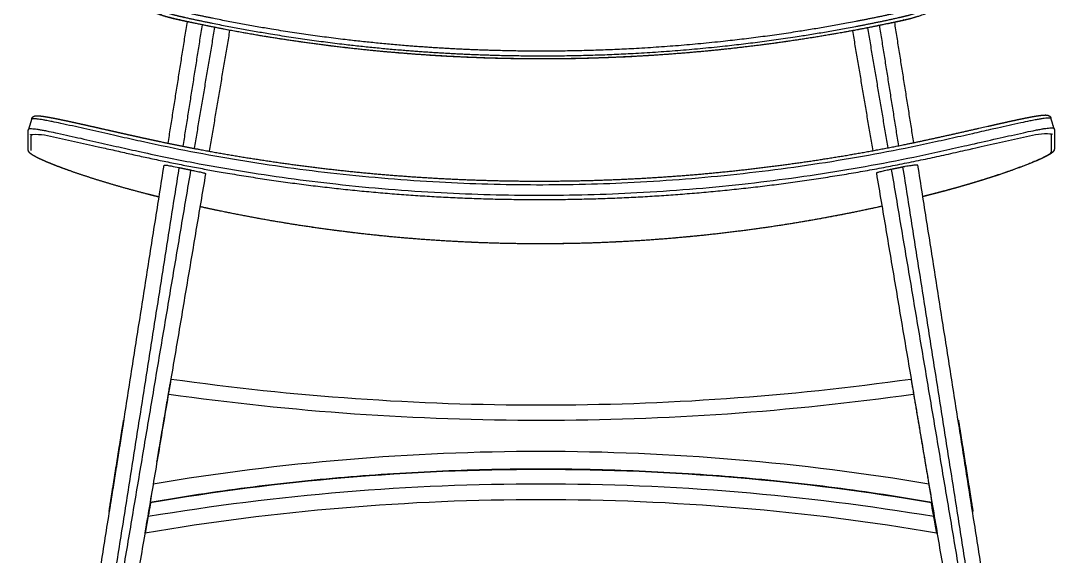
# Model space of a CAD drawing. Header units: millimetres. Extents: x 0 to 2008, y 0 to 2841.
# Drawn here: x 1164 to 1673, y 2010 to 2272 of the extents above; entities that cross this region are included whole.
import ezdxf

# ---------------------------------------------------------------- set-up
doc = ezdxf.new("R2010")
doc.units = ezdxf.units.MM
doc.header["$MEASUREMENT"] = 0
doc.layers.add('3050 Søborg Wood Base', color=7, linetype='Continuous', true_color=0x000000)

msp = doc.modelspace()

# ---------------------------------------------------------------- linework, layer by layer
at = {"layer": '3050 Søborg Wood Base'}
for points, weights, degree, knots in [([(1636.32, 2304.45), (1637.57, 2306.16), (1639.98, 2309.78), (1644.08, 2317.29), (1647.11, 2325.21), (1649, 2333.31), (1649.82, 2339.43), (1650.02, 2345.58), (1649.72, 2349.63), (1649.47, 2351.61), (1649.41, 2352.03), (1649.35, 2352.46), (1649.3, 2352.88), (1642.93, 2399.39), (1636.58, 2445.91), (1630.23, 2492.43), (1630.2, 2492.64), (1630.18, 2492.85), (1630.15, 2493.06), (1630.12, 2493.27), (1630.09, 2493.48), (1630.06, 2493.68), (1629.85, 2495.22), (1629.28, 2498.2), (1627.57, 2504), (1625.06, 2509.38), (1621.72, 2514.36), (1618.84, 2517.8), (1616.1, 2520.44), (1613.77, 2522.36), (1612.55, 2523.26), (1611.92, 2523.71), (1610.31, 2524.85), (1604.21, 2528.71), (1594.78, 2532.58), (1585.32, 2534.54), (1580.61, 2535.07), (1578.61, 2535.22), (1577.94, 2535.26), (1577.71, 2535.27), (1577.55, 2535.28), (1577.22, 2535.3), (1576.56, 2535.33), (1575.11, 2535.4), (1573.83, 2535.47), (1572.87, 2535.51), (1572.48, 2535.53), (1572.08, 2535.55), (1571.68, 2535.57), (1558.01, 2536.22), (1531.75, 2537.34), (1499.2, 2538.35), (1473.97, 2538.91), (1454.93, 2539.21), (1435.76, 2539.38), (1409.76, 2539.45), (1377.92, 2539.21), (1346.14, 2538.55), (1320.63, 2537.8), (1300.59, 2537.1), (1279.82, 2536.24), (1265.96, 2535.6), (1258.85, 2535.26), (1258.5, 2535.24), (1257.83, 2535.21), (1257.16, 2535.17), (1256.84, 2535.15), (1256.46, 2535.12), (1256.09, 2535.09), (1255.71, 2535.06), (1252.64, 2534.79), (1246.5, 2533.79), (1239.04, 2531.34), (1233.53, 2528.72), (1228.35, 2525.72), (1223.85, 2522.31), (1219.59, 2518.14), (1215.82, 2513.73), (1211.78, 2507.42), (1208.37, 2499.3), (1207.04, 2493.51), (1206.61, 2490.55), (1206.54, 2490.13), (1206.49, 2489.7), (1206.43, 2489.28), (1200.42, 2445.23), (1194.41, 2401.18), (1188.38, 2357.13), (1188.32, 2356.7), (1188.26, 2356.28), (1188.21, 2355.86), (1187.93, 2353.75), (1187.6, 2349.47), (1187.74, 2342.94), (1188.52, 2336.4), (1189.92, 2329.91), (1191.91, 2323.49), (1194.51, 2317.12), (1197.18, 2311.94), (1199.57, 2307.95), (1203.28, 2302.32), (1209.75, 2294.53), (1219.96, 2285.97), (1231.3, 2279.59), (1239.35, 2276.9), (1243.36, 2275.99), (1243.75, 2275.9), (1244.14, 2275.81), (1244.52, 2275.72), (1258.28, 2272.64), (1286.34, 2267.19), (1322.01, 2262.28), (1350.75, 2259.5), (1373.31, 2257.93), (1395.69, 2256.99), (1425.55, 2256.57), (1462.22, 2257.5), (1505.65, 2260.93), (1541.9, 2265.77), (1570.08, 2270.71), (1584.3, 2273.63), (1591.19, 2275.14), (1591.91, 2275.3), (1592.62, 2275.46), (1593.33, 2275.61), (1593.63, 2275.68), (1593.94, 2275.75), (1594.24, 2275.82), (1594.8, 2275.95), (1599.13, 2277.03), (1609.23, 2280.65), (1623.4, 2289.57), (1632.43, 2299.11), (1636.32, 2304.45)], [1, 1, 1, 1, 1, 1, 1, 1, 1, 1, 0.99999528514, 0.99999528514, 1, 0.999999985084, 0.999999985084, 1, 1, 1, 1, 0.999999429839, 0.999999429839, 1, 1, 1, 1, 1, 1, 1, 1, 1, 1, 1, 1, 1, 1, 1, 1, 1, 1, 1, 1, 1, 1, 1, 1, 1, 1, 1, 1, 1, 1, 1, 1, 1, 1, 1, 1, 1, 1, 1, 1, 1, 1, 1, 1, 1, 1, 0.999975858149, 0.999975858149, 1, 1, 1, 1, 1, 1, 1, 1, 1, 1, 1, 1, 1, 0.999993189147, 0.999993189147, 1, 0.999999986085, 0.999999986085, 1, 0.999998264763, 0.999998264763, 1, 1, 1, 1, 1, 1, 1, 1, 1, 1, 1, 1, 1, 1, 1, 1, 0.999999333989, 0.999999333989, 1, 1, 1, 1, 1, 1, 1, 1, 1, 1, 1, 1, 1, 1, 0.999999046682, 0.999999046682, 1, 0.999991784579, 0.999991784579, 1, 1, 1, 1, 1, 1, 1], 3, [0, 0, 0, 0, 6.36721, 13.030448, 25.639439, 31.702208, 37.954899, 44.143466, 50.129826, 50.129826, 50.129826, 51.405008, 51.405008, 51.405008, 192.250266, 192.250266, 192.250266, 192.92458, 192.92458, 192.92458, 193.55625, 193.55625, 193.55625, 198.197555, 202.655476, 211.677362, 215.910974, 220.614926, 225.122321, 227.328586, 229.660577, 229.660577, 229.660577, 236.613258, 255.053434, 264.972154, 269.438282, 270.914623, 271.672346, 271.672346, 271.672346, 272.218246, 272.764147, 273.855947, 277.009034, 277.009034, 277.009034, 278.323794, 278.323794, 278.323794, 319.38539, 357.161054, 376.030886, 395.075346, 414.293897, 433.558774, 473.059754, 509.803936, 528.925151, 549.635443, 569.942666, 591.286018, 591.286018, 591.286018, 592.454879, 593.520579, 593.520579, 593.520579, 594.649671, 594.649671, 594.649671, 603.892939, 613.273306, 618.118153, 622.188852, 631.214621, 634.988198, 640.037904, 648.62723, 657.371166, 666.368125, 666.368125, 666.368125, 667.644741, 667.644741, 667.644741, 801.026582, 801.026582, 801.026582, 802.307403, 802.307403, 802.307403, 808.699194, 815.167461, 821.868593, 828.433644, 835.069448, 842.021587, 849.046126, 852.527638, 855.969265, 869.278249, 882.777793, 895.791988, 908.132013, 908.132013, 908.132013, 909.32368, 909.32368, 909.32368, 951.607882, 995.034557, 1017.317768, 1038.21203, 1062.875196, 1084.517849, 1127.806017, 1172.865413, 1215.154141, 1237.506477, 1258.683599, 1258.683599, 1258.683599, 1260.875421, 1260.875421, 1260.875421, 1261.80386, 1261.80386, 1261.80386, 1263.709472, 1276.43199, 1296.704064, 1316.926945, 1316.926945, 1316.926945, 1316.926945]), ([(1230.25, 2529.37), (1228.32, 2528.42), (1224.51, 2526.27), (1219.28, 2522.43), (1214.64, 2518.07), (1210.66, 2513.28), (1207.26, 2508.02), (1204.49, 2502.27), (1202.4, 2496.1), (1201.51, 2491.84), (1201.19, 2489.68), (1201.13, 2489.25), (1201.07, 2488.82), (1201.01, 2488.39), (1194.92, 2444.37), (1188.81, 2400.35), (1182.7, 2356.32), (1182.64, 2355.9), (1182.59, 2355.47), (1182.53, 2355.05), (1182.24, 2352.91), (1181.89, 2348.48), (1182.02, 2341.88), (1182.82, 2335.11), (1184.26, 2328.36), (1186.38, 2321.6), (1188.66, 2316.09), (1190.8, 2311.75), (1192.63, 2308.42), (1194.49, 2305.38), (1196.32, 2302.66), (1197.75, 2300.69), (1199.2, 2298.8), (1201.55, 2295.91), (1206.9, 2290.13), (1215.66, 2282.89), (1227.42, 2276.31), (1235.81, 2273.51), (1240.11, 2272.54), (1240.5, 2272.45), (1240.9, 2272.37), (1241.29, 2272.28), (1248.84, 2270.6), (1263.5, 2267.57), (1292.3, 2262.49), (1328.61, 2257.58), (1372.92, 2253.97), (1432.58, 2252.32), (1484.53, 2254.96), (1528.69, 2260.15), (1558.07, 2264.43), (1580, 2268.55), (1594.39, 2271.69), (1595.11, 2271.85), (1595.84, 2272.01), (1596.57, 2272.17), (1596.88, 2272.24), (1597.19, 2272.31), (1597.5, 2272.38), (1598.09, 2272.52), (1602.56, 2273.62), (1613.06, 2277.34), (1627.82, 2286.49), (1637.27, 2296.34), (1641.36, 2301.87)], [1, 1, 1, 1, 1, 1, 1, 1, 1, 1, 1, 0.999992131881, 0.999992131881, 1, 0.99999998846, 0.99999998846, 1, 0.999997793325, 0.999997793325, 1, 1, 1, 1, 1, 1, 1, 1, 1, 1, 1, 1, 1, 1, 1, 1, 1, 1, 1, 1, 0.999999127499, 0.999999127499, 1, 1, 1, 1, 1, 1, 1, 1, 1, 1, 1, 1, 0.999998944176, 0.999998944176, 1, 0.999992474493, 0.999992474493, 1, 1, 1, 1, 1, 1, 1], 3, [969.31707, 969.31707, 969.31707, 969.31707, 975.779849, 982.399851, 988.748416, 994.848671, 1001.038136, 1007.51353, 1013.968535, 1020.534824, 1020.534824, 1020.534824, 1021.831309, 1021.831309, 1021.831309, 1155.1635, 1155.1635, 1155.1635, 1156.455424, 1156.455424, 1156.455424, 1162.90604, 1169.772727, 1176.234933, 1183.348469, 1190.443742, 1197.483337, 1201.217469, 1204.937259, 1208.8928, 1211.908502, 1214.771414, 1216.197622, 1219.036657, 1225.947634, 1239.807211, 1253.000529, 1266.211322, 1266.211322, 1266.211322, 1267.427563, 1267.427563, 1267.427563, 1290.609488, 1312.339005, 1355.161243, 1400.478661, 1445.6558, 1534.162533, 1556.315494, 1579.040733, 1623.220341, 1623.220341, 1623.220341, 1625.451666, 1625.451666, 1625.451666, 1626.412164, 1626.412164, 1626.412164, 1628.324774, 1641.10822, 1661.643651, 1682.0973, 1682.0973, 1682.0973, 1682.0973]), ([(1638.62, 2302.89), (1634.61, 2297.39), (1625.32, 2287.59), (1610.74, 2278.44), (1600.34, 2274.71), (1595.89, 2273.61), (1595.3, 2273.48), (1595, 2273.4), (1594.69, 2273.33), (1594.38, 2273.27), (1593.66, 2273.11), (1592.94, 2272.95), (1592.23, 2272.79), (1585.29, 2271.27), (1571, 2268.34), (1542.65, 2263.38), (1506.18, 2258.52), (1462.49, 2255.07), (1425.6, 2254.14), (1395.55, 2254.56), (1373.03, 2255.51), (1350.33, 2257.09), (1321.42, 2259.87), (1285.53, 2264.81), (1257.31, 2270.28), (1243.48, 2273.38), (1243.09, 2273.46), (1242.7, 2273.55), (1242.3, 2273.64), (1240.21, 2274.11), (1235.79, 2275.35), (1227.47, 2278.64), (1217.73, 2284.26), (1207.47, 2292.93), (1200.93, 2300.81), (1197.09, 2306.66), (1194.67, 2310.72), (1191.94, 2316.02), (1189.27, 2322.54), (1187.21, 2329.18), (1185.77, 2335.89), (1184.96, 2342.66), (1184.81, 2349.42), (1185.16, 2353.85), (1185.44, 2356.04), (1185.5, 2356.46), (1185.56, 2356.89), (1185.62, 2357.32), (1191.65, 2401.35), (1197.68, 2445.39), (1203.7, 2489.42), (1203.73, 2489.64), (1203.78, 2490.05), (1203.84, 2490.49), (1203.88, 2490.71), (1204.19, 2492.88), (1205.09, 2497.22), (1207.19, 2503.47), (1210.05, 2509.39), (1213.58, 2514.85), (1217.08, 2518.97), (1220.17, 2521.99), (1223.42, 2524.79), (1227.91, 2527.99), (1231.79, 2530.1), (1233.85, 2531.07)], [1, 1, 1, 1, 1, 1, 1, 0.999991665631, 0.999991665631, 1, 0.999999065718, 0.999999065718, 1, 1, 1, 1, 1, 1, 1, 1, 1, 1, 1, 1, 1, 1, 0.999999361918, 0.999999361918, 1, 1, 1, 1, 1, 1, 1, 1, 1, 1, 1, 1, 1, 1, 1, 1, 1, 0.999998345796, 0.999998345796, 1, 0.999999989319, 0.999999989319, 1, 1, 1, 1, 1, 1, 1, 1, 1, 1, 1, 1, 1, 1, 1, 1], 3, [623.586967, 623.586967, 623.586967, 623.586967, 643.809847, 664.081921, 676.80444, 678.710051, 678.710051, 678.710051, 679.659055, 679.659055, 679.659055, 681.863638, 681.863638, 681.863638, 703.158218, 725.638121, 768.176558, 813.510777, 857.067532, 878.844889, 903.661062, 924.683993, 947.102906, 990.787568, 1033.311614, 1033.311614, 1033.311614, 1034.513059, 1034.513059, 1034.513059, 1040.950147, 1048.281013, 1061.320101, 1074.521553, 1088.41865, 1091.920182, 1095.517588, 1102.604355, 1109.778844, 1116.636198, 1123.428132, 1130.366103, 1137.064493, 1143.681232, 1143.681232, 1143.681232, 1144.973238, 1144.973238, 1144.973238, 1278.311607, 1278.311607, 1278.311607, 1278.99466, 1279.659481, 1279.659481, 1279.659481, 1286.233706, 1292.950645, 1299.407375, 1305.908279, 1312.419805, 1315.589755, 1318.868189, 1325.273726, 1332.097855, 1332.097855, 1332.097855, 1332.097855]), ([(1596.95, 2272.07), (1596.22, 2271.91), (1595.49, 2271.75), (1594.76, 2271.59), (1592.77, 2271.16), (1590.77, 2270.73), (1588.77, 2270.31), (1568.37, 2266.03), (1547.17, 2262.46), (1525.46, 2259.69), (1507.67, 2257.43), (1489.54, 2255.72), (1471.24, 2254.59), (1455.38, 2253.62), (1439.51, 2253.09), (1423.62, 2253.01), (1411.44, 2252.94), (1399.27, 2253.14), (1387.1, 2253.6), (1371.38, 2254.19), (1355.69, 2255.22), (1340.03, 2256.68), (1319.33, 2258.63), (1298.96, 2261.32), (1279.17, 2264.69), (1267.77, 2266.63), (1256.41, 2268.82), (1245.1, 2271.26), (1243.7, 2271.56), (1242.31, 2271.87), (1240.91, 2272.18), (1240.51, 2272.27), (1240.12, 2272.35), (1239.72, 2272.44), (1238.94, 2272.62), (1238.16, 2272.81), (1237.38, 2273.02), (1236.99, 2273.12), (1236.6, 2273.23), (1236.21, 2273.34), (1235.81, 2273.45), (1235.42, 2273.56), (1235.03, 2273.68), (1232.7, 2274.39), (1230.4, 2275.22), (1228.15, 2276.17), (1225.89, 2277.13), (1223.67, 2278.2), (1221.52, 2279.38), (1215.73, 2282.56), (1210.31, 2286.57), (1205.42, 2291.29), (1204.2, 2292.48), (1203.02, 2293.7), (1201.87, 2294.96), (1200.72, 2296.23), (1199.61, 2297.54), (1198.55, 2298.88), (1198.01, 2299.56), (1197.49, 2300.25), (1196.97, 2300.94), (1196.46, 2301.64), (1195.95, 2302.34), (1195.46, 2303.06), (1194.47, 2304.5), (1193.53, 2305.97), (1192.63, 2307.47), (1190.82, 2310.5), (1189.19, 2313.65), (1187.77, 2316.91), (1186.33, 2320.22), (1185.11, 2323.64), (1184.13, 2327.12), (1183.15, 2330.62), (1182.43, 2334.19), (1181.98, 2337.76), (1181.54, 2341.29), (1181.37, 2344.83), (1181.48, 2348.3), (1181.54, 2350.02), (1181.66, 2351.73), (1181.85, 2353.44), (1181.9, 2353.86), (1181.95, 2354.29), (1182.01, 2354.71)], [1, 0.999998921335, 0.999998921335, 1, 0.999994897739, 0.999994897739, 1, 1, 1, 1, 1, 1, 1, 0.999738769966, 0.999738769966, 1, 0.999846618849, 0.999846618849, 1, 0.999739591326, 0.999739591326, 1, 1, 1, 1, 0.999836266693, 0.999836266693, 1, 0.999997209218, 0.999997209218, 1, 0.999999090765, 0.999999090765, 1, 0.999893487072, 0.999893487072, 1, 0.999972187347, 0.999972187347, 1, 0.999972905263, 0.999972905263, 1, 0.999068778437, 0.999068778437, 1, 0.999119556515, 0.999119556515, 1, 1, 1, 1, 0.999637378867, 0.999637378867, 1, 0.999637509424, 0.999637509424, 1, 0.999904278497, 0.999904278497, 1, 0.999906959668, 0.999906959668, 1, 0.999664385066, 0.999664385066, 1, 1, 1, 1, 1, 1, 1, 1, 1, 1, 1, 1, 1, 0.999454839403, 0.999454839403, 1, 0.999963201431, 0.999963201422, 0.999999999974], 3, [302.618779, 302.618779, 302.618779, 302.618779, 304.856142, 304.856142, 304.856142, 310.981268, 310.981268, 310.981268, 378.674755, 378.674755, 378.674755, 434.113259, 434.113259, 434.113259, 481.763222, 481.763222, 481.763222, 518.294545, 518.294545, 518.294545, 565.475201, 565.475201, 565.475201, 628.877213, 628.877213, 628.877213, 663.57977, 663.57977, 663.57977, 667.866992, 667.866992, 667.866992, 669.086781, 669.086781, 669.086781, 671.492753, 671.492753, 671.492753, 672.714216, 672.714216, 672.714216, 673.936601, 673.936601, 673.936601, 681.256834, 681.256834, 681.256834, 688.629356, 688.629356, 688.629356, 709.817701, 709.817701, 709.817701, 714.923062, 714.923062, 714.923062, 720.068163, 720.068163, 720.068163, 722.658995, 722.658995, 722.658995, 725.259467, 725.259467, 725.259467, 730.506887, 730.506887, 730.506887, 741.183344, 741.183344, 741.183344, 752.047284, 752.047284, 752.047284, 762.996007, 762.996007, 762.996007, 773.80786, 773.80786, 773.80786, 778.96544, 778.96544, 778.96544, 780.239621, 780.239621, 780.239621, 780.239621]), ([(1169.53, 2223.48), (1169.55, 2223.55), (1169.58, 2223.67), (1169.66, 2223.89), (1169.8, 2224.21), (1169.98, 2224.45), (1170.11, 2224.59), (1170.16, 2224.64), (1170.26, 2224.73), (1170.49, 2224.89), (1170.81, 2225.04), (1171.26, 2225.16), (1171.59, 2225.2), (1171.76, 2225.21), (1172.02, 2225.23), (1172.29, 2225.23), (1172.88, 2225.21), (1173.2, 2225.18), (1174.24, 2225.09), (1175.04, 2224.98), (1175.96, 2224.84), (1177.53, 2224.59), (1179.44, 2224.24), (1181.68, 2223.79), (1182.3, 2223.67), (1182.92, 2223.54), (1183.53, 2223.41), (1184.2, 2223.27), (1184.86, 2223.13), (1185.52, 2222.99), (1186.95, 2222.69), (1188.39, 2222.38), (1189.82, 2222.06), (1190.94, 2221.81), (1192.06, 2221.57), (1193.17, 2221.32), (1194.36, 2221.05), (1195.55, 2220.79), (1196.74, 2220.52), (1199.19, 2219.97), (1201.65, 2219.42), (1204.1, 2218.86), (1206.76, 2218.26), (1209.41, 2217.67), (1212.06, 2217.07), (1212.99, 2216.86), (1213.93, 2216.65), (1214.87, 2216.44), (1215.82, 2216.23), (1216.77, 2216.01), (1217.73, 2215.8), (1219.68, 2215.37), (1221.63, 2214.93), (1223.57, 2214.5), (1224.05, 2214.4), (1224.52, 2214.3), (1224.99, 2214.19)], [1, 1, 1, 1, 1, 1, 1, 1, 1, 1, 1, 1, 1, 1, 1, 1, 1, 1, 1, 1, 1, 1, 1, 1, 0.999996648152, 0.999996648152, 1, 0.999997971395, 0.999997971395, 1, 0.999996598797, 0.999996598797, 1, 0.999999359902, 0.999999359902, 1, 0.999999747113, 0.999999747113, 1, 0.999999911434, 0.999999911434, 1, 0.999999900459, 0.999999900459, 1, 1, 1, 1, 1, 1, 1, 0.99999965114, 0.99999965114, 1, 1, 1, 1], 3, [0, 0, 0, 0, 0.213159, 0.383391, 0.696157, 1.268851, 1.268851, 1.268851, 1.47811, 1.680438, 2.090285, 2.552139, 3.073904, 3.073904, 3.073904, 6.833714, 6.833714, 10.55932, 10.55932, 17.985197, 17.985197, 17.985197, 30.630289, 30.630289, 30.630289, 32.523015, 32.523015, 32.523015, 34.551504, 34.551504, 34.551504, 38.951474, 38.951474, 38.951474, 42.388963, 42.388963, 42.388963, 46.040611, 46.040611, 46.040611, 53.592262, 53.592262, 53.592262, 61.745185, 61.745185, 61.745185, 64.868938, 64.868938, 64.868938, 67.99243, 67.99243, 67.99243, 73.977278, 73.977278, 73.977278, 75.471008, 75.471008, 75.471008, 75.471008]), ([(1224.99, 2214.19), (1227.24, 2213.7), (1229.48, 2213.22), (1231.73, 2212.74), (1237.8, 2211.46), (1243.87, 2210.24), (1249.96, 2209.09), (1259.46, 2207.28), (1268.98, 2205.63), (1278.53, 2204.14), (1297.83, 2201.11), (1317.22, 2198.72), (1336.68, 2196.95), (1356.3, 2195.17), (1375.98, 2194.04), (1395.67, 2193.56), (1415.43, 2193.07), (1435.2, 2193.23), (1454.94, 2194.05), (1474.64, 2194.86), (1494.3, 2196.32), (1513.9, 2198.43), (1533.27, 2200.51), (1552.57, 2203.22), (1571.76, 2206.55), (1584.76, 2208.81), (1597.71, 2211.35), (1610.6, 2214.18), (1611.08, 2214.28), (1611.55, 2214.38), (1612.03, 2214.49), (1612.48, 2214.59), (1612.93, 2214.69), (1613.37, 2214.79), (1615.78, 2215.32), (1618.18, 2215.86), (1620.59, 2216.4), (1623.94, 2217.15), (1627.28, 2217.9), (1630.63, 2218.66), (1635.41, 2219.74), (1639.87, 2220.75), (1643.9, 2221.65), (1648.03, 2222.57), (1651.7, 2223.37), (1654.8, 2224), (1656.86, 2224.42), (1658.66, 2224.76), (1660.2, 2225.02), (1661.47, 2225.24), (1662.55, 2225.39), (1663.92, 2225.53), (1664.33, 2225.57), (1665.08, 2225.59), (1665.41, 2225.59), (1665.73, 2225.56), (1665.98, 2225.54), (1666.26, 2225.49), (1666.52, 2225.4), (1666.62, 2225.36), (1666.72, 2225.32), (1666.81, 2225.27), (1666.87, 2225.24), (1666.93, 2225.2), (1666.99, 2225.16), (1667.1, 2225.09), (1667.21, 2225), (1667.3, 2224.9), (1667.43, 2224.76), (1667.54, 2224.6), (1667.62, 2224.43), (1667.66, 2224.36), (1667.7, 2224.26), (1667.77, 2224.08), (1667.81, 2223.95), (1667.85, 2223.82)], [1, 0.999995170036, 0.999995170036, 1, 0.999964579108, 0.999964579108, 1, 0.999913831015, 0.999913831015, 1, 0.999647211323, 0.999647211323, 1, 0.999640562346, 0.999640562346, 1, 0.999638271315, 0.999638271315, 1, 0.999640290808, 0.999640290808, 1, 0.99964931106, 0.99964931106, 1, 0.999839580697, 0.999839580697, 1, 1, 1, 1, 1, 1, 1, 0.999999480709, 0.999999480709, 1, 0.999999652234, 0.999999652234, 1, 1, 1, 1, 1, 1, 1, 1, 1, 1, 1, 1, 1, 1, 1, 1, 1, 1, 1, 1, 0.998201007359, 0.998201007359, 1, 0.998978256847, 0.998978256847, 1, 0.995889852273, 0.995889852273, 1, 0.993198225083, 0.993198225083, 1, 1, 1, 1, 1, 1], 3, [75.471008, 75.471008, 75.471008, 75.471008, 82.366959, 82.366959, 82.366959, 100.95976, 100.95976, 100.95976, 129.949068, 129.949068, 129.949068, 188.554413, 188.554413, 188.554413, 247.65956, 247.65956, 247.65956, 306.942303, 306.942303, 306.942303, 366.070862, 366.070862, 366.070862, 424.50997, 424.50997, 424.50997, 464.093025, 464.093025, 464.093025, 465.593956, 465.593956, 465.593956, 467.018162, 467.018162, 467.018162, 474.408712, 474.408712, 474.408712, 484.700834, 484.700834, 484.700834, 501.669271, 501.669271, 501.669271, 519.081603, 519.081603, 519.081603, 530.613915, 530.613915, 530.613915, 540.107813, 540.107813, 544.875755, 544.875755, 549.697737, 549.697737, 549.697737, 553.582958, 553.582958, 553.582958, 553.896597, 553.896597, 553.896597, 554.106753, 554.106753, 554.106753, 554.515453, 554.515453, 554.515453, 555.082969, 555.082969, 555.082969, 555.570877, 555.570877, 555.985096, 555.985096, 555.985096, 555.985096]), ([(1168, 2208.05), (1167.96, 2208.16), (1167.93, 2208.29), (1167.92, 2208.41), (1167.9, 2208.51), (1167.89, 2208.61), (1167.89, 2208.72), (1167.89, 2208.77), (1167.89, 2208.83), (1167.89, 2208.88), (1167.89, 2209.33), (1167.89, 2209.78), (1167.89, 2210.22), (1167.89, 2212.73), (1167.89, 2215.23), (1167.89, 2217.74), (1167.89, 2217.75), (1167.89, 2217.82), (1167.91, 2218.01), (1167.92, 2218.09), (1167.95, 2218.26), (1167.97, 2218.35), (1168, 2218.46)], [0.999999997746, 0.996848256941, 0.996848257692, 1, 0.998243030507, 0.998243030507, 1, 1, 1, 1, 1, 1, 1, 1, 1, 1, 1, 1, 1, 1, 1, 1, 1], 3, [108.201038, 108.201038, 108.201038, 108.201038, 108.575585, 108.575585, 108.575585, 108.882782, 108.882782, 108.882782, 111.908665, 111.908665, 111.908665, 136.43661, 136.43661, 136.43661, 274.152244, 274.152244, 274.152244, 275.071979, 275.071979, 275.519322, 275.519322, 275.876996, 275.876996, 275.876996, 275.876996]), ([(1669.32, 2219.04), (1669.35, 2218.9), (1669.39, 2218.76), (1669.43, 2218.62), (1669.47, 2218.46), (1669.49, 2218.3), (1669.49, 2218.13), (1669.49, 2218.11), (1669.49, 2218.08), (1669.49, 2218.05)], [1, 1, 1, 1, 0.996339110137, 0.996339110137, 1, 0.999851163388, 0.999851163388, 1], 3, [783.136191, 783.136191, 783.136191, 783.136191, 784.136191, 784.136191, 784.136191, 784.628608, 784.628608, 784.628608, 784.712591, 784.712591, 784.712591, 784.712591]), ([(1169.39, 2208.23), (1169.39, 2208.35), (1169.39, 2208.47), (1169.39, 2208.58), (1169.39, 2211.09), (1169.39, 2213.6), (1169.39, 2216.1), (1169.39, 2216.13), (1169.39, 2216.16), (1169.4, 2216.18), (1169.41, 2216.22), (1169.47, 2216.3), (1169.63, 2216.37), (1169.84, 2216.42), (1170.12, 2216.45), (1170.45, 2216.46), (1171.07, 2216.44), (1172.03, 2216.36), (1173.4, 2216.18), (1175.04, 2215.91), (1177.01, 2215.55), (1179.88, 2215), (1184.03, 2214.12), (1189.32, 2212.96), (1197.11, 2211.22), (1204.6, 2209.52), (1213.43, 2207.54), (1218.32, 2206.45), (1221.59, 2205.73), (1222.07, 2205.62), (1222.55, 2205.52), (1223.02, 2205.41), (1231.52, 2203.55), (1247.68, 2200.24), (1279.39, 2194.66), (1319.73, 2189.15), (1368.45, 2185.17), (1417.57, 2183.86), (1466.69, 2185.14), (1515.96, 2189.13), (1565.06, 2195.86), (1596.84, 2201.95), (1612.57, 2205.39), (1613.05, 2205.5), (1613.53, 2205.61), (1614.01, 2205.71), (1617.43, 2206.47), (1622.55, 2207.61), (1631.79, 2209.69), (1639.57, 2211.46), (1647.69, 2213.28), (1653.21, 2214.49), (1657.53, 2215.39), (1660.5, 2215.97), (1662.52, 2216.32), (1664.23, 2216.59), (1665.46, 2216.74), (1666.28, 2216.81), (1666.77, 2216.82), (1667.17, 2216.82), (1667.49, 2216.79), (1667.73, 2216.74), (1667.9, 2216.66), (1667.98, 2216.58), (1668, 2216.49), (1667.99, 2216.44), (1667.99, 2216.42), (1667.99, 2216.36), (1667.99, 2216.3), (1667.99, 2216.25), (1667.99, 2213.36), (1667.99, 2210.46), (1667.99, 2207.57), (1667.99, 2207.54), (1667.99, 2207.52), (1667.99, 2207.49), (1667.99, 2207.45), (1667.96, 2207.36), (1667.89, 2207.24), (1667.79, 2207.09), (1667.56, 2206.86), (1667.17, 2206.55), (1666.57, 2206.14), (1665.84, 2205.71), (1664.59, 2205.03), (1662.71, 2204.12), (1660.05, 2202.95), (1656.89, 2201.65), (1653.35, 2200.29), (1648.22, 2198.4), (1641.21, 2196), (1632.14, 2193.11), (1622.39, 2190.25), (1615.69, 2188.43), (1612.33, 2187.55), (1611.39, 2187.3), (1610.46, 2187.06), (1609.52, 2186.82), (1609.05, 2186.7), (1608.59, 2186.58), (1608.12, 2186.46), (1607.14, 2186.21), (1606.17, 2185.97), (1605.19, 2185.72)], [1, 1, 1, 1, 1, 1, 1, 0.993749903311, 0.993749903311, 1, 1, 1, 1, 1, 1, 1, 1, 1, 1, 1, 1, 1, 1, 1, 1, 1, 1, 1, 1, 1, 1, 1, 1, 1, 1, 1, 1, 1, 1, 1, 1, 1, 1, 1, 1, 1, 1, 1, 1, 1, 1, 1, 1, 1, 1, 1, 1, 1, 1, 1, 1, 1, 1, 1, 1, 1, 1, 1, 1, 1, 1, 1, 1, 0.999310969767, 0.999310969767, 1, 1, 1, 1, 1, 1, 1, 1, 1, 1, 1, 1, 1, 1, 1, 1, 1, 1, 1, 1, 0.999997909943, 0.999997909943, 1, 1, 1, 1, 0.999998702138, 0.999998702138, 1], 3, [137.356717, 137.356717, 137.356717, 137.356717, 143.891375, 143.891375, 143.891375, 281.607017, 281.607017, 281.607017, 281.687349, 281.687349, 281.687349, 281.810938, 281.98191, 282.193279, 282.465282, 282.800401, 283.199694, 284.312941, 285.688668, 287.351764, 289.294999, 291.704081, 296.106273, 302.040468, 307.944373, 320.060662, 325.059348, 335.10586, 335.10586, 335.10586, 336.609018, 336.609018, 336.609018, 362.705302, 386.089577, 433.192757, 484.814611, 532.664084, 580.556291, 632.156524, 680.904069, 729.195185, 729.195185, 729.195185, 730.706877, 730.706877, 730.706877, 741.241943, 746.42957, 759.11687, 765.188268, 771.392673, 776.059866, 778.422185, 780.476652, 782.211472, 783.616974, 784.1938, 784.68616, 785.080255, 785.397631, 785.647898, 785.818053, 785.941493, 785.994343, 786.07812, 786.07812, 786.07812, 789.134422, 789.134422, 789.134422, 948.0443, 948.0443, 948.0443, 948.125307, 948.125307, 948.125307, 948.248806, 948.397722, 948.55145, 948.785062, 949.385155, 950.025593, 950.965593, 951.936228, 954.29889, 957.211145, 960.669468, 964.539215, 968.584147, 977.088234, 986.748151, 997.135245, 1007.573499, 1007.573499, 1007.573499, 1010.469929, 1010.469929, 1010.469929, 1012.087689, 1012.087689, 1012.087689, 1015.102857, 1015.102857, 1015.102857, 1015.102857]), ([(1225.76, 2187.02), (1222.09, 2187.97), (1218.43, 2188.96), (1214.78, 2189.98), (1211.63, 2190.86), (1208.49, 2191.78), (1205.36, 2192.73), (1202.21, 2193.68), (1199.07, 2194.67), (1195.94, 2195.69), (1193.17, 2196.6), (1190.42, 2197.54), (1187.69, 2198.51), (1185.13, 2199.42), (1182.8, 2200.29), (1180.71, 2201.11), (1178.63, 2201.93), (1176.8, 2202.69), (1173.65, 2204.08), (1172.34, 2204.71), (1171.29, 2205.29), (1170.76, 2205.57), (1170.3, 2205.84), (1169.49, 2206.36), (1169.16, 2206.61), (1168.85, 2206.87), (1168.69, 2207.02), (1168.53, 2207.18), (1168.32, 2207.45), (1168.25, 2207.55), (1168.12, 2207.77), (1168.05, 2207.9), (1168, 2208.05)], [1, 0.999962343156, 0.999962343156, 1, 0.999966542682, 0.999966542682, 1, 0.999955523425, 0.999955523425, 1, 0.999946167933, 0.999946167933, 1, 1, 1, 1, 1, 1, 1, 1, 1, 1, 1, 1, 1, 1, 1, 1, 1, 1, 1, 1, 1], 3, [6.273904, 6.273904, 6.273904, 6.273904, 17.647861, 17.647861, 17.647861, 27.462492, 27.462492, 27.462492, 37.339745, 37.339745, 37.339745, 46.05936, 46.05936, 46.05936, 59.698523, 59.698523, 59.698523, 73.308597, 73.308597, 86.955688, 86.955688, 86.955688, 93.746327, 93.746327, 100.569466, 100.569466, 100.569466, 104.353386, 104.353386, 106.283743, 106.283743, 108.201038, 108.201038, 108.201038, 108.201038]), ([(1669.48, 2208.97), (1669.46, 2208.77), (1669.41, 2208.56), (1669.33, 2208.37), (1669.3, 2208.31), (1669.28, 2208.26), (1669.25, 2208.2), (1669.23, 2208.18), (1669.22, 2208.15), (1669.21, 2208.13), (1669.13, 2208), (1669.05, 2207.88), (1668.95, 2207.76), (1668.81, 2207.59), (1668.64, 2207.43), (1668.31, 2207.14), (1668.13, 2207), (1667.53, 2206.57), (1667.07, 2206.29), (1666.53, 2205.98), (1665.82, 2205.58), (1664.99, 2205.15), (1663.04, 2204.22), (1661.93, 2203.72), (1660.68, 2203.18), (1659.31, 2202.6), (1657.93, 2202.03), (1656.54, 2201.49), (1654.63, 2200.74), (1652.71, 2200.01), (1650.78, 2199.31), (1645.35, 2197.34), (1638.85, 2195.17), (1631.51, 2192.94), (1629.04, 2192.19), (1626.56, 2191.46), (1624.07, 2190.75), (1622.08, 2190.18), (1620.09, 2189.62), (1618.09, 2189.07), (1616.23, 2188.56), (1614.36, 2188.07), (1612.49, 2187.58)], [1, 0.991414908476, 0.991414908476, 1, 0.999376915557, 0.999376915557, 1, 1, 1, 1, 0.997628775258, 0.997628775258, 1, 1, 1, 1, 1, 1, 1, 1, 1, 1, 1, 1, 1, 0.999928485248, 0.999928485248, 1, 0.999942617689, 0.999942617689, 1, 1, 1, 1, 0.999978990318, 0.999978990318, 1, 0.999988180856, 0.999988180856, 1, 0.999990539905, 0.999990539905, 1], 3, [947.628367, 947.628367, 947.628367, 947.628367, 948.251555, 948.251555, 948.251555, 948.441041, 948.441041, 948.441041, 948.81216, 948.81216, 948.81216, 949.265042, 949.265042, 949.265042, 952.966102, 952.966102, 956.770258, 956.770258, 964.387967, 964.387967, 964.387967, 974.231188, 974.231188, 984.051338, 984.051338, 984.051338, 988.525047, 988.525047, 988.525047, 994.68935, 994.68935, 994.68935, 1024.556409, 1024.556409, 1024.556409, 1032.316762, 1032.316762, 1032.316762, 1038.52423, 1038.52423, 1038.52423, 1044.321986, 1044.321986, 1044.321986, 1044.321986]), ([(1609.68, 2186.85), (1609.21, 2186.73), (1608.74, 2186.61), (1608.27, 2186.49), (1607.28, 2186.23), (1606.29, 2185.98), (1605.3, 2185.73), (1605.27, 2185.73), (1605.23, 2185.72), (1605.19, 2185.71)], [1, 1, 1, 1, 0.999998661167, 0.999998661167, 1, 1, 1, 1], 3, [1047.226739, 1047.226739, 1047.226739, 1047.226739, 1048.848715, 1048.848715, 1048.848715, 1051.91172, 1051.91172, 1051.91172, 1052.035051, 1052.035051, 1052.035051, 1052.035051]), ([(1612.49, 2187.58), (1611.84, 2187.4), (1611.19, 2187.24), (1610.44, 2187.04), (1609.68, 2186.85)], [1, 0.99999922635, 1, 0.999999290251, 1], 2, [1044.321986, 1044.321986, 1044.321986, 1045.667464, 1045.667464, 1047.226739, 1047.226739, 1047.226739]), ([(1585.2, 2180.98), (1568.68, 2177.31), (1552.01, 2174.37), (1533.23, 2171.05), (1514.3, 2168.67), (1493.41, 2166.04), (1472.41, 2164.55), (1452.62, 2163.15), (1432.78, 2162.77), (1422.82, 2162.58), (1412.86, 2162.65), (1393.75, 2162.78), (1374.67, 2163.86), (1355.06, 2164.96), (1335.53, 2167.07), (1316.41, 2169.13), (1297.42, 2172.14), (1279, 2175.06), (1260.74, 2178.87), (1256.29, 2179.8), (1251.84, 2180.78)], [1, 0.999758523188, 1, 0.999693944185, 1, 0.99962745908, 1, 0.999669318577, 1, 0.99991634194, 1, 0.999693340436, 1, 0.999675452961, 1, 0.999689000653, 1, 0.999706745956, 1, 0.999982453855, 1], 2, [0, 0, 0, 33.847119, 33.847119, 71.983729, 71.983729, 114.085957, 114.085957, 153.763172, 153.763172, 173.67935, 173.67935, 211.890244, 211.890244, 251.172891, 251.172891, 289.616636, 289.616636, 326.912797, 326.912797, 336.018232, 336.018232, 336.018232]), ([(1213.71, 2071.42), (1214.55, 2076.69), (1214.55, 2076.45), (1214.55, 2076.22), (1213.71, 2070.96)], [1, 0.707106781187, 1, 0.707106781187, 1], 2, [50.476279, 50.476279, 50.476279, 58.265044, 58.265044, 66.053808, 66.053808, 66.053808]), ([(1623.37, 2070.96), (1622.53, 2076.22), (1622.53, 2076.45), (1622.53, 2076.69), (1623.37, 2071.42)], [1, 0.707106781187, 1, 0.707106781187, 1], 2, [-57.016719, -57.016719, -57.016719, -49.227954, -49.227954, -41.43919, -41.43919, -41.43919])]:
    msp.add_rational_spline(points, weights, degree=degree, knots=knots, dxfattribs=at)
for points in [[(1236.28, 2211.79), (1240.98, 2241.46), (1245.68, 2271.14)], [(1243.63, 2210.31), (1248.33, 2239.95), (1253.02, 2269.59)], [(1258.97, 2268.39), (1253.98, 2238.83), (1249, 2209.27)], [(1578.14, 2268.16), (1583.09, 2238.84), (1588.03, 2209.53)], [(1593.4, 2210.58), (1588.75, 2239.96), (1584.09, 2269.34)], [(1600.75, 2212.07), (1596.1, 2241.47), (1591.44, 2270.87)], [(1266.34, 2266.98), (1261.35, 2237.44), (1256.37, 2207.89)], [(1570.78, 2266.76), (1575.72, 2237.45), (1580.67, 2208.14)], [(1169.53, 2223.47), (1168.8, 2221.09), (1168.07, 2218.7)], [(1669.31, 2219.05), (1668.58, 2221.44), (1667.85, 2223.83)], [(1164.26, 1757.14), (1199.28, 1979.08), (1234.29, 2201.01)], [(1171.74, 1756.39), (1206.73, 1978.14), (1241.71, 2199.88)], [(1247.26, 2198.74), (1209.93, 1977.57), (1172.59, 1756.39)], [(1582.48, 2197.12), (1619.82, 1975.92), (1657.16, 1754.72)], [(1589.77, 2198.99), (1627.13, 1977.69), (1664.48, 1756.39)], [(1595.32, 2200.14), (1630.33, 1978.26), (1665.33, 1756.39)], [(1672.81, 1757.14), (1637.8, 1979.08), (1602.78, 2201.01)], [(1254.56, 2196.89), (1217.24, 1975.8), (1179.92, 1754.72)], [(1230.83, 2056.32), (1233.63, 2072.77), (1236.42, 2089.23)], [(1236.24, 2088.34), (1236.25, 2088.34), (1236.27, 2088.34)], [(1600.65, 2089.23), (1604.37, 2067.25), (1608.09, 2045.26)], [(1600.8, 2088.34), (1600.82, 2088.34), (1600.84, 2088.34)], [(1235.41, 2083.45), (1235.42, 2083.45), (1235.44, 2083.45)], [(1601.66, 2083.45), (1601.65, 2083.45), (1601.63, 2083.44)], [(1214.55, 2076.46), (1214.59, 2076.45), (1214.64, 2076.44)], [(1622.43, 2076.44), (1622.48, 2076.45), (1622.54, 2076.46)], [(1208.21, 2036.96), (1210.96, 2054.19), (1213.71, 2071.42)], [(1213.71, 2070.96), (1210.96, 2053.73), (1208.21, 2036.5)], [(1213.77, 2070.95), (1213.74, 2070.95), (1213.71, 2070.96)], [(1623.37, 2070.96), (1623.34, 2070.95), (1623.3, 2070.95)], [(1623.37, 2071.42), (1626.12, 2054.19), (1628.87, 2036.96)], [(1628.87, 2036.5), (1626.12, 2053.73), (1623.37, 2070.96)], [(1607.46, 2049.1), (1607.45, 2049.1), (1607.44, 2049.1)], [(1608.35, 2043.86), (1608.34, 2043.86), (1608.33, 2043.86)], [(1608.35, 2043.85), (1608.34, 2043.85), (1608.33, 2043.85)], [(1208.33, 2036.48), (1208.27, 2036.49), (1208.21, 2036.5)], [(1226.52, 2029.34), (1227.12, 2032.81), (1227.72, 2036.28)], [(1227.69, 2036.28), (1227.46, 2034.91), (1227.22, 2033.54)], [(1609.33, 2036.28), (1609.92, 2032.81), (1610.52, 2029.34)], [(1609.82, 2033.54), (1609.59, 2034.91), (1609.36, 2036.27)], [(1628.74, 2036.48), (1628.81, 2036.49), (1628.87, 2036.5)], [(1207.6, 2031.8), (1207.51, 2031.82), (1207.43, 2031.83)], [(1226.99, 2033.58), (1227.11, 2033.56), (1227.22, 2033.54)], [(1609.82, 2033.54), (1609.95, 2033.56), (1610.08, 2033.58)], [(1629.65, 2031.83), (1629.56, 2031.82), (1629.48, 2031.8)], [(1226.38, 2028.89), (1225.74, 2025.13), (1225.09, 2021.36)], [(1226.38, 2028.89), (1226.29, 2028.9), (1226.2, 2028.92)], [(1610.87, 2028.91), (1610.76, 2028.9), (1610.66, 2028.88)], [(1611.95, 2021.36), (1611.3, 2025.12), (1610.66, 2028.88)]]:
    msp.add_open_spline(points, degree=2, dxfattribs=at)
for points, knots in [([(1667.85, 2223.83), (1667.84, 2223.85), (1667.81, 2223.89), (1667.76, 2223.93), (1667.69, 2223.98), (1667.56, 2224.03), (1667.34, 2224.07), (1666.93, 2224.11), (1666.22, 2224.1), (1665.12, 2224), (1663.68, 2223.81), (1661.95, 2223.53), (1659.85, 2223.15), (1656.86, 2222.57), (1652.62, 2221.67), (1647.34, 2220.51), (1642.42, 2219.4), (1636.44, 2218.04), (1630.47, 2216.68), (1621.99, 2214.76), (1616.47, 2213.53), (1612.84, 2212.72), (1612.36, 2212.62), (1611.88, 2212.51), (1611.41, 2212.41), (1595.61, 2208.94), (1563.37, 2202.76), (1514.17, 2196.08), (1464.98, 2192.17), (1416.43, 2190.96), (1367.92, 2192.32), (1319.29, 2196.33), (1271, 2202.99), (1239.62, 2209.03), (1224.18, 2212.43), (1223.71, 2212.53), (1223.23, 2212.63), (1222.75, 2212.74), (1219.24, 2213.52), (1213.93, 2214.7), (1204.71, 2216.79), (1197.14, 2218.51), (1189.48, 2220.23), (1184.31, 2221.37), (1180.14, 2222.25), (1177.25, 2222.82), (1175.26, 2223.18), (1173.65, 2223.44), (1172.47, 2223.6), (1171.63, 2223.69), (1171.1, 2223.72), (1170.65, 2223.74), (1170.28, 2223.73), (1169.99, 2223.7), (1169.77, 2223.66), (1169.63, 2223.59), (1169.56, 2223.53), (1169.53, 2223.49), (1169.53, 2223.47)], [4.991362, 4.991362, 4.991362, 4.991362, 5.056494, 5.129448, 5.209199, 5.304656, 5.547888, 5.860698, 6.543654, 7.687114, 9.149566, 10.924951, 12.938771, 15.534098, 20.072278, 25.932795, 31.761456, 35.202793, 44.320996, 50.134121, 61.292521, 61.292521, 61.292521, 62.795925, 62.795925, 62.795925, 111.311725, 161.237072, 211.688806, 259.305657, 306.881989, 357.206385, 405.644643, 453.061359, 453.061359, 453.061359, 454.556232, 454.556232, 454.556232, 465.326531, 470.893568, 482.92084, 488.598549, 494.466073, 498.803371, 501.366326, 503.320946, 504.85236, 506.275142, 506.875062, 507.399941, 507.849488, 508.223823, 508.510812, 508.73376, 508.899318, 508.96585, 509.026842, 509.026842, 509.026842, 509.026842]), ([(1168.07, 2218.68), (1168.08, 2218.72), (1168.14, 2218.8), (1168.3, 2218.87), (1168.52, 2218.92), (1168.8, 2218.95), (1169.14, 2218.96), (1169.78, 2218.94), (1170.77, 2218.85), (1172.18, 2218.66), (1173.86, 2218.39), (1175.82, 2218.03), (1178.65, 2217.47), (1182.73, 2216.61), (1187.95, 2215.46), (1195.62, 2213.74), (1203.25, 2212), (1212.57, 2209.89), (1218.03, 2208.67), (1221.61, 2207.88), (1222.09, 2207.77), (1222.57, 2207.67), (1223.04, 2207.56), (1231.54, 2205.7), (1247.7, 2202.38), (1279.41, 2196.79), (1319.74, 2191.26), (1368.45, 2187.28), (1417.57, 2185.97), (1466.68, 2187.25), (1515.94, 2191.25), (1565.04, 2197.98), (1596.82, 2204.09), (1612.54, 2207.55), (1613.02, 2207.65), (1613.5, 2207.76), (1613.98, 2207.86), (1617.82, 2208.71), (1623.33, 2209.95), (1633.01, 2212.14), (1640.65, 2213.89), (1648.6, 2215.68), (1653.96, 2216.87), (1658.26, 2217.77), (1661.31, 2218.37), (1663.38, 2218.75), (1665.15, 2219.04), (1666.58, 2219.23), (1667.56, 2219.31), (1668.2, 2219.33), (1668.57, 2219.32), (1668.86, 2219.29), (1669.08, 2219.23), (1669.24, 2219.16), (1669.3, 2219.08), (1669.32, 2219.04)], [276.111935, 276.111935, 276.111935, 276.111935, 276.235995, 276.410473, 276.627864, 276.907644, 277.252375, 277.663135, 278.808337, 280.223465, 281.933992, 283.932248, 286.207461, 290.577859, 296.448699, 302.236259, 314.148764, 319.929598, 330.918937, 330.918937, 330.918937, 332.422094, 332.422094, 332.422094, 358.519783, 381.903896, 429.003707, 480.61897, 528.461067, 576.345833, 627.939225, 676.682969, 724.97475, 724.97475, 724.97475, 726.486442, 726.486442, 726.486442, 738.292362, 743.41322, 756.253001, 761.827801, 767.864683, 772.704949, 775.021615, 777.183994, 779.020531, 780.408603, 781.507682, 781.958819, 782.340772, 782.605811, 782.840788, 783.010526, 783.136191, 783.136191, 783.136191, 783.136191]), ([(1669.49, 2218.05), (1669.49, 2217.99), (1669.49, 2217.94), (1669.49, 2217.89), (1669.49, 2214.99), (1669.49, 2212.1), (1669.49, 2209.21), (1669.49, 2209.13), (1669.48, 2209.05), (1669.48, 2208.97)], [784.712591, 784.712591, 784.712591, 784.712591, 787.718489, 787.718489, 787.718489, 946.628367, 946.628367, 946.628367, 947.628367, 947.628367, 947.628367, 947.628367]), ([(1234.29, 2201.01), (1234.3, 2201.03), (1234.3, 2201.06), (1234.34, 2201.09), (1234.41, 2201.11), (1234.5, 2201.12), (1234.63, 2201.13), (1234.78, 2201.13), (1234.98, 2201.12), (1235.12, 2201.11), (1235.2, 2201.11)], [449.3688717, 449.3688717, 449.3688717, 449.3688717, 449.4127136, 449.4559766, 449.5200084, 449.6110515, 449.7384213, 449.8934564, 450.0849446, 450.3175648, 450.3175648, 450.3175648, 450.3175648]), ([(1235.2, 2201.11), (1235.35, 2201.09), (1235.69, 2201.04), (1236.54, 2200.91), (1238.56, 2200.54), (1240.39, 2200.16), (1241.71, 2199.88)], [450.317565, 450.317565, 450.317565, 450.317565, 450.782697, 451.355884, 452.884266, 456.949758, 456.949758, 456.949758, 456.949758]), ([(1247.26, 2198.74), (1247.91, 2198.61), (1249.06, 2198.38), (1250.6, 2198.05), (1251.85, 2197.77), (1252.87, 2197.53), (1253.57, 2197.34), (1254.01, 2197.21), (1254.23, 2197.13), (1254.4, 2197.06), (1254.5, 2197.01), (1254.55, 2196.96), (1254.56, 2196.92), (1254.56, 2196.9), (1254.56, 2196.89)], [512.121703, 512.121703, 512.121703, 512.121703, 514.112873, 515.614166, 516.862895, 517.941755, 518.767082, 519.042013, 519.308965, 519.476481, 519.584495, 519.654282, 519.681714, 519.714954, 519.714954, 519.714954, 519.714954]), ([(1589.77, 2198.99), (1589.12, 2198.85), (1587.98, 2198.62), (1586.43, 2198.29), (1585.19, 2198.01), (1584.17, 2197.77), (1583.46, 2197.58), (1583.03, 2197.45), (1582.8, 2197.37), (1582.64, 2197.3), (1582.54, 2197.24), (1582.48, 2197.2), (1582.47, 2197.15), (1582.47, 2197.13), (1582.48, 2197.12)], [0, 0, 0, 0, 1.991208, 3.49256, 4.741378, 5.820363, 6.645837, 6.920832, 7.187861, 7.355441, 7.463509, 7.53334, 7.560782, 7.594019, 7.594019, 7.594019, 7.594019]), ([(1602.78, 2201.01), (1602.78, 2201.02), (1602.78, 2201.04), (1602.75, 2201.08), (1602.7, 2201.1), (1602.59, 2201.12), (1602.44, 2201.13), (1602.23, 2201.13), (1601.84, 2201.11), (1601.21, 2201.05), (1600.31, 2200.95), (1599.21, 2200.8), (1597.95, 2200.62), (1597.06, 2200.48), (1596.58, 2200.4)], [449.368872, 449.368872, 449.368872, 449.368872, 449.398359, 449.423773, 449.484288, 449.590101, 449.738421, 449.944373, 450.211264, 450.904267, 451.836868, 452.947959, 454.216384, 455.662596, 455.662596, 455.662596, 455.662596]), ([(1585.2, 2181), (1571.7, 2177.99), (1544, 2172.62), (1488.6, 2164.99), (1432.46, 2161.9), (1376.95, 2163.37), (1335.21, 2166.74), (1293.56, 2172.38), (1265.75, 2177.72), (1251.84, 2180.79)], [0, 0, 0, 0, 41.497213, 84.596643, 167.701453, 209.947694, 251.099319, 293.288518, 336.014033, 336.014033, 336.014033, 336.014033]), ([(1236.42, 2089.23), (1236.52, 2089.83), (1236.7, 2090.89), (1237.02, 2092.7), (1237.28, 2094.19), (1237.5, 2095.42), (1237.61, 2095.98), (1237.68, 2096.3), (1237.71, 2096.45), (1237.73, 2096.53), (1237.74, 2096.56), (1237.75, 2096.58)], [33.382151, 33.382151, 33.382151, 33.382151, 35.21341, 36.606268, 38.893118, 39.754174, 40.384925, 40.597723, 40.743637, 40.830344, 40.851351, 40.851351, 40.851351, 40.851351]), ([(1237.75, 2096.58), (1297.62, 2088.15), (1358.08, 2083.91), (1418.54, 2083.91), (1479, 2083.91), (1539.46, 2088.15), (1599.33, 2096.58)], [40.851351, 40.851351, 40.851351, 40.851351, 222.381283, 222.381283, 222.381283, 403.911215, 403.911215, 403.911215, 403.911215]), ([(1599.33, 2096.58), (1599.34, 2096.56), (1599.35, 2096.53), (1599.37, 2096.44), (1599.4, 2096.29), (1599.47, 2095.97), (1599.58, 2095.42), (1599.8, 2094.19), (1600.17, 2092.1), (1600.47, 2090.29), (1600.65, 2089.23)], [403.911215, 403.911215, 403.911215, 403.911215, 403.933765, 404.023945, 404.173497, 404.390111, 405.007105, 405.868295, 408.155516, 411.38017, 411.38017, 411.38017, 411.38017]), ([(1236.42, 2089.23), (1236.5, 2089.22), (1236.57, 2089.21), (1236.64, 2089.2), (1296.88, 2080.72), (1418.54, 2072.2), (1540.2, 2080.72), (1600.44, 2089.2), (1600.51, 2089.21), (1600.58, 2089.22), (1600.65, 2089.23)], [-0.220986, -0.220986, -0.220986, -0.220986, 0, 0, 0, 182.49651, 364.993021, 364.993021, 364.993021, 365.208295, 365.208295, 365.208295, 365.208295]), ([(1608.09, 2045.26), (1545.49, 2055.84), (1418.52, 2066.48), (1291.55, 2055.84), (1228.96, 2045.27)], [2.805657, 2.805657, 2.805657, 2.805657, 193.271194, 383.717433, 383.717433, 383.717433, 383.717433]), ([(1227.54, 2036.25), (1290.58, 2047.06), (1354.55, 2052.5), (1418.52, 2052.5), (1482.49, 2052.5), (1546.45, 2047.06), (1609.49, 2036.25)], [1.590171, 1.590171, 1.590171, 1.590171, 193.723755, 193.723755, 193.723755, 385.857372, 385.857372, 385.857372, 385.857372]), ([(1610.52, 2029.34), (1547.12, 2039.93), (1418.52, 2050.59), (1289.92, 2039.93), (1226.52, 2029.34)], [2.805657, 2.805657, 2.805657, 2.805657, 193.271194, 383.730327, 383.730327, 383.730327, 383.730327]), ([(1608.09, 2045.26), (1608.21, 2044.57), (1608.42, 2043.33), (1608.78, 2041.17), (1609.07, 2039.36), (1609.31, 2037.85), (1609.42, 2037.1), (1609.48, 2036.63), (1609.5, 2036.4), (1609.5, 2036.33)], [409.798943, 409.798943, 409.798943, 409.798943, 411.909709, 413.574772, 416.366543, 417.416819, 418.161621, 418.6155, 418.846458, 418.846458, 418.846458, 418.846458]), ([(1611.94, 2021.32), (1548.08, 2032.16), (1483.29, 2037.61), (1418.52, 2037.61), (1353.74, 2037.61), (1288.96, 2032.16), (1225.09, 2021.32)], [3.89473, 3.89473, 3.89473, 3.89473, 198.462147, 198.462147, 198.462147, 393.029542, 393.029542, 393.029542, 393.029542]), ([(1227.95, 2039.25), (1227.88, 2038.84), (1227.77, 2038.13), (1227.64, 2037.24), (1227.57, 2036.72), (1227.54, 2036.45), (1227.54, 2036.36), (1227.54, 2036.33)], [-2.956254, -2.956254, -2.956254, -2.956254, -1.696469, -0.795307, -0.26198, -0.110731, 0, 0, 0, 0]), ([(1227.54, 2036.33), (1227.54, 2036.31), (1227.54, 2036.27), (1227.54, 2036.25), (1227.54, 2036.25)], [0, 0, 0, 0, 0.795737, 1.590171, 1.590171, 1.590171, 1.590171]), ([(1609.49, 2036.25), (1609.5, 2036.25), (1609.5, 2036.27), (1609.5, 2036.31), (1609.5, 2036.33)], [385.857372, 385.857372, 385.857372, 385.857372, 386.651806, 387.447545, 387.447545, 387.447545, 387.447545]), ([(1225.09, 2021.32), (1225.1, 2021.34), (1225.11, 2021.38), (1225.15, 2021.54), (1225.22, 2021.93), (1225.35, 2022.6), (1225.59, 2023.96), (1225.99, 2026.23), (1226.33, 2028.2), (1226.52, 2029.34)], [1.175625, 1.175625, 1.175625, 1.175625, 1.197361, 1.291016, 1.689435, 2.380834, 3.32837, 5.84593, 9.315936, 9.315936, 9.315936, 9.315936]), ([(1227.22, 2033.54), (1227.17, 2033.23), (1227.06, 2032.61), (1226.87, 2031.48), (1226.69, 2030.48), (1226.54, 2029.64), (1226.46, 2029.24), (1226.42, 2029.01), (1226.39, 2028.91), (1226.39, 2028.88), (1226.38, 2028.89)], [0.233666, 0.233666, 0.233666, 0.233666, 1.195978, 2.112538, 3.670649, 4.252332, 4.670827, 4.894566, 4.953309, 4.972178, 4.972178, 4.972178, 4.972178]), ([(1610.66, 2028.89), (1610.65, 2028.89), (1610.65, 2028.92), (1610.62, 2029.02), (1610.54, 2029.46), (1610.26, 2030.99), (1610.01, 2032.43), (1609.82, 2033.54)], [0, 0, 0, 0, 0.018283, 0.08657, 0.327428, 1.361878, 4.738419, 4.738419, 4.738419, 4.738419]), ([(1610.52, 2029.34), (1610.63, 2028.7), (1610.82, 2027.56), (1611.16, 2025.59), (1611.45, 2023.96), (1611.69, 2022.6), (1611.81, 2021.93), (1611.89, 2021.54), (1611.92, 2021.38), (1611.94, 2021.34), (1611.94, 2021.32)], [7.042962, 7.042962, 7.042962, 7.042962, 8.987411, 10.512088, 13.028987, 13.976265, 14.667465, 15.065756, 15.159373, 15.181094, 15.181094, 15.181094, 15.181094]), ([(1225.09, 2021.36), (1225.09, 2021.41), (1225.11, 2021.58), (1225.16, 2021.94), (1225.25, 2022.54), (1225.46, 2023.83), (1225.82, 2025.97), (1226.14, 2027.84), (1226.32, 2028.9)], [0, 0, 0, 0, 0.156036, 0.504544, 1.100807, 1.967155, 4.408048, 7.635973, 7.635973, 7.635973, 7.635973]), ([(1610.72, 2028.89), (1610.82, 2028.33), (1611, 2027.27), (1611.31, 2025.41), (1611.58, 2023.83), (1611.78, 2022.54), (1611.88, 2021.94), (1611.93, 2021.58), (1611.95, 2021.41), (1611.95, 2021.36)], [0, 0, 0, 0, 1.721843, 3.221998, 5.662302, 6.528449, 7.124583, 7.473026, 7.629048, 7.629048, 7.629048, 7.629048]), ([(1225.09, 2021.36), (1225.09, 2021.35), (1225.09, 2021.33), (1225.09, 2021.33), (1225.09, 2021.32)], [0, 0, 0, 0, 0.784178, 1.175625, 1.175625, 1.175625, 1.175625]), ([(1611.94, 2021.32), (1611.94, 2021.33), (1611.95, 2021.33), (1611.95, 2021.35), (1611.95, 2021.36)], [15.181094, 15.181094, 15.181094, 15.181094, 15.572541, 16.356719, 16.356719, 16.356719, 16.356719])]:
    msp.add_open_spline(points, degree=3, knots=knots, dxfattribs=at)
for points, weights in [([(1168, 2218.46), (1168.03, 2218.57), (1168.07, 2218.68)], [0.999999999963, 0.999922021518, 0.999999999963]), ([(1241.71, 2199.88), (1244.49, 2199.3), (1247.26, 2198.74)], [0.999999999997, 0.999994601955, 1]), ([(1595.32, 2200.14), (1592.55, 2199.55), (1589.77, 2198.99)], [1, 0.999994596126, 1]), ([(1596.58, 2200.4), (1595.95, 2200.27), (1595.32, 2200.14)], [1, 0.999999729347, 1]), ([(1231.84, 2185.48), (1228.8, 2186.24), (1225.76, 2187.02)], [1, 0.999991636361, 1]), ([(1231.85, 2185.5), (1228.88, 2186.23), (1225.92, 2187)], [1, 0.99999206292, 1]), ([(1609.5, 2036.33), (1418.52, 2069.08), (1227.54, 2036.33)], [1, 0.985615165045, 1]), ([(1207.43, 2031.83), (1207.43, 2032.07), (1208.21, 2036.96)], [1, 0.707106781187, 1]), ([(1208.21, 2036.5), (1207.43, 2031.6), (1207.43, 2031.83)], [1, 0.707106781187, 1]), ([(1628.87, 2036.96), (1629.65, 2032.07), (1629.65, 2031.83)], [1, 0.707106781187, 1]), ([(1629.65, 2031.83), (1629.65, 2031.6), (1628.87, 2036.5)], [1, 0.707106781187, 1])]:
    msp.add_rational_spline(points, weights, degree=2, dxfattribs=at)

doc.saveas('drawing.dxf')
